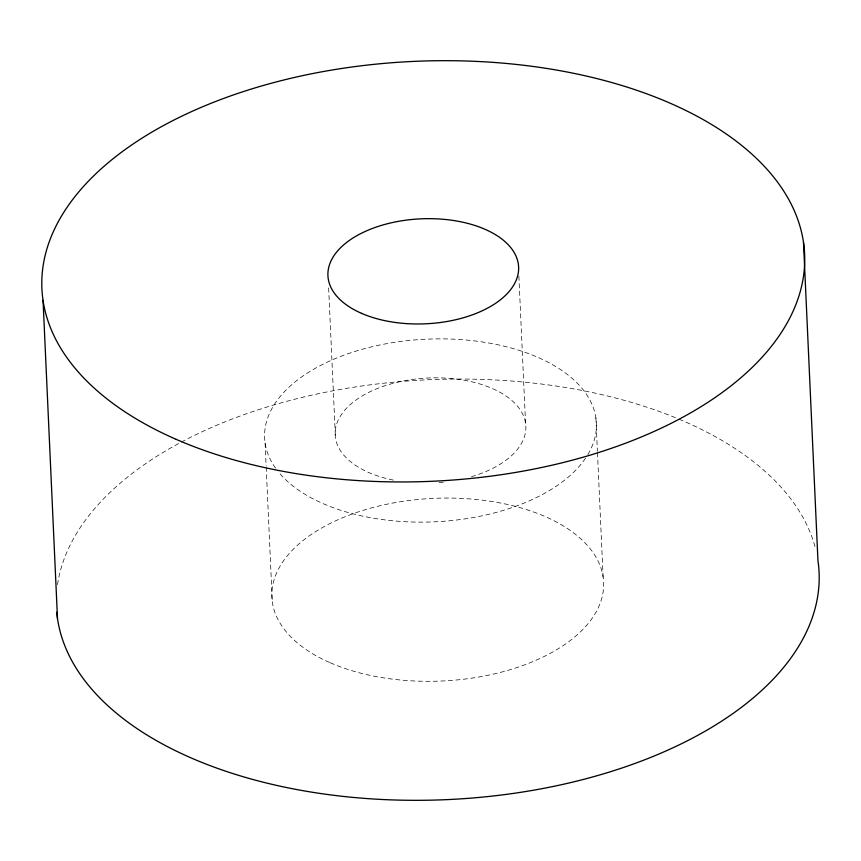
<?xml version="1.0" encoding="UTF-8"?>
<svg xmlns="http://www.w3.org/2000/svg" width="861" height="861" viewBox="0 0 861 861"><rect width="100%" height="100%" fill="white"/><g stroke="black" fill="none" stroke-linecap="round" stroke-linejoin="round"><path stroke-width="0.65" stroke-dasharray="4.3 3.23" d="M595.898 417.886L597.416 451.325M597.48 452.66L603.12 577.064M518.871 276.101L525.554 423.246M328.644 287.929L335.446 437.754M265.102 443.114L266.135 465.855M266.2 467.2L272.334 602.302M57.526 584.608A381.746 210.138 -2.6 0 1 180.057 442.769M181.23 442.134A381.746 210.138 -2.6 0 1 677.876 418.694M679.038 419.189A381.746 210.138 -2.6 0 1 815.711 549.35M393.412 480.104A95.431 52.532 -2.6 0 1 354.108 401.441A95.431 52.532 -2.6 0 1 504.255 394.833A95.431 52.532 -2.6 0 1 471.494 476.671M443.393 482.182A95.431 52.532 -2.6 0 1 438.206 482.655M275.563 468.158A166.055 91.417 -2.6 0 1 429.262 339.062A166.055 91.417 -2.6 0 1 586.298 457.051M585.534 458.203A166.055 91.417 -2.6 0 1 434.59 521.82A166.055 91.417 -2.6 0 1 278.566 472.086M330.247 662.776A166.055 91.417 -2.6 0 0 600.956 600.989A166.055 91.417 -2.6 0 0 381.972 505.289A166.055 91.417 -2.6 0 0 330.247 662.776"/><path stroke-width="1.29" d="M803.496 242.307L817.95 560.672A381.746 210.138 -2.6 0 1 462.648 798.739A381.746 210.138 -2.6 0 1 56.74 612.225M43.05 300.328L57.504 618.693M176.193 439.358A381.746 210.138 -2.6 0 0 798.513 297.293A381.746 210.138 -2.6 0 0 295.108 77.307A381.746 210.138 -2.6 0 0 176.193 439.358M361.502 313.329A95.431 52.532 -2.6 0 0 517.084 277.812A95.431 52.532 -2.6 0 0 391.228 222.816A95.431 52.532 -2.6 0 0 361.502 313.329"/></g></svg>
